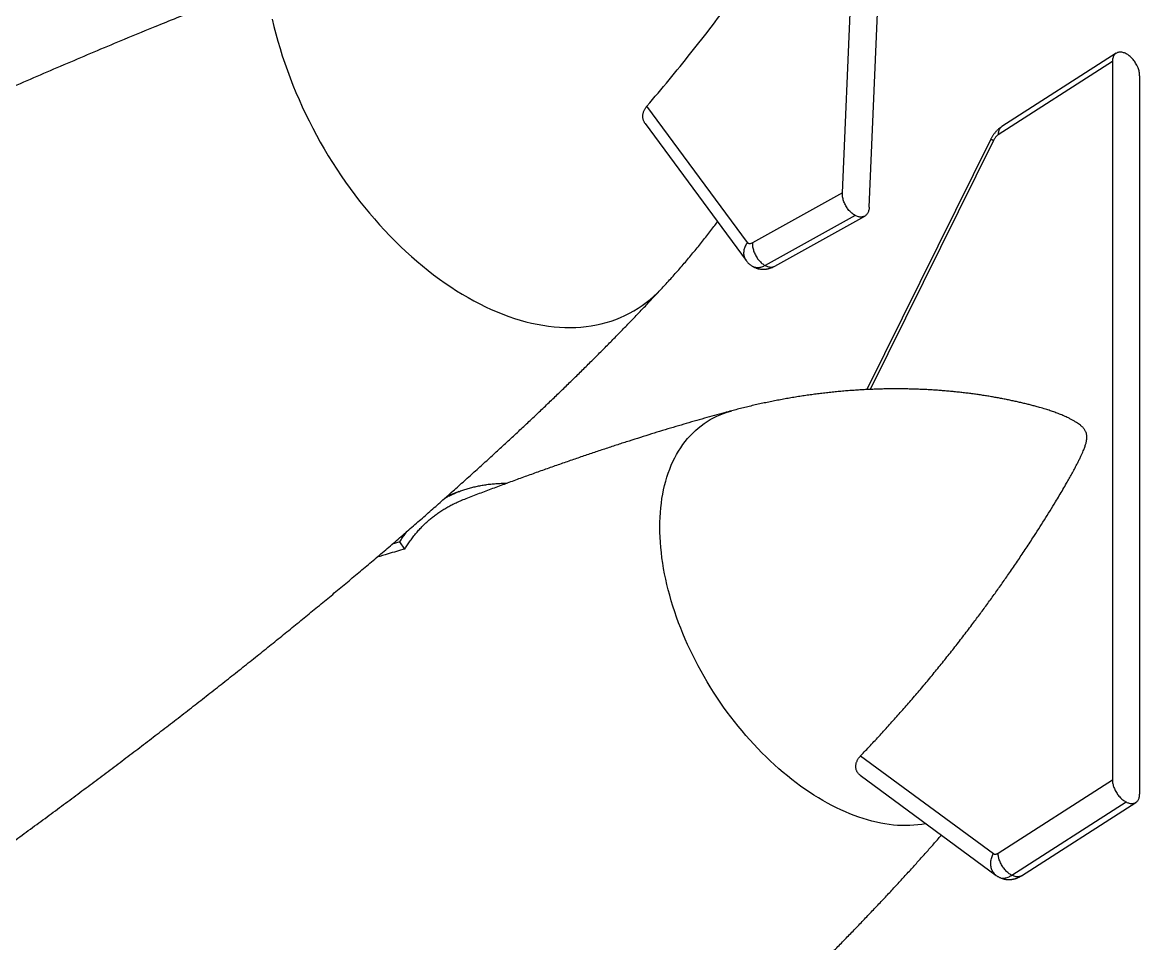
# Model space of a CAD drawing. Header units: millimetres. Extents: x 0 to 594, y 0 to 420.
# Drawn here: x 451.26 to 481.75, y 134.94 to 160.08 of the extents above; entities that cross this region are included whole.
import ezdxf

# ---------------------------------------------------------------- set-up
doc = ezdxf.new("R2010")
doc.units = ezdxf.units.MM

msp = doc.modelspace()

# ---------------------------------------------------------------- linework, layer by layer
at = {"color": 7, "linetype": 'Continuous', "lineweight": 25}
for p, q in [((473.638, 155.425), (474.495, 175.525)), ((474.37, 155.031), (475.226, 175.131)), ((481.111, 159.234), (477.991, 157.234)), ((481.009, 159.007), (477.889, 157.006)), ((481.009, 159.007), (481.009, 139.41)), ((481.752, 158.62), (481.752, 139.023)), ((471.046, 154.072), (468.305, 157.792)), ((468.254, 157.318), (471.009, 153.578)), ((477.687, 156.886), (474.305, 150.058)), ((477.764, 156.857), (474.398, 150.062)), ((473.638, 155.425), (471.183, 154.058)), ((473.986, 154.809), (471.531, 153.443)), ((471.791, 153.425), (474.247, 154.791)), ((461.56, 145.903), (461.352, 145.843)), ((461.697, 145.709), (461.56, 145.903)), ((474.137, 140.069), (477.764, 137.398)), ((474.124, 139.539), (477.839, 136.802)), ((477.889, 137.41), (481.009, 139.41)), ((478.261, 136.808), (481.38, 138.808)), ((478.53, 136.795), (481.65, 138.796))]:
    msp.add_line(p, q, dxfattribs=at)
at = {"color": 7, "linetype": 'Continuous', "lineweight": 25, "flags": 128}
for points in [[(458.076, 160.166), (458.123, 159.966), (458.175, 159.766), (458.23, 159.566), (458.289, 159.366), (458.352, 159.165), (458.419, 158.965), (458.49, 158.765), (458.564, 158.566), (458.642, 158.367), (458.723, 158.168), (458.808, 157.971), (458.897, 157.775), (458.989, 157.58), (459.084, 157.386), (459.183, 157.193), (459.284, 157.002), (459.389, 156.812), (459.497, 156.625), (459.608, 156.439), (459.722, 156.255), (459.839, 156.074), (459.959, 155.894), (460.081, 155.718), (460.206, 155.543), (460.333, 155.372), (460.463, 155.203), (460.595, 155.037), (460.73, 154.874), (460.866, 154.714), (461.005, 154.557), (461.145, 154.404), (461.288, 154.254), (461.432, 154.107), (461.578, 153.964), (461.725, 153.825), (461.874, 153.69), (462.025, 153.559), (462.176, 153.431), (462.329, 153.308), (462.483, 153.189), (462.638, 153.074), (462.793, 152.964), (462.95, 152.858), (463.107, 152.756), (463.264, 152.66), (463.422, 152.567), (463.58, 152.48), (463.739, 152.397), (463.898, 152.319), (464.056, 152.245), (464.214, 152.177), (464.373, 152.114), (464.531, 152.055), (464.688, 152.002), (464.845, 151.954), (465.001, 151.911), (465.156, 151.873), (465.311, 151.84), (465.464, 151.812), (465.617, 151.79), (465.768, 151.773), (465.918, 151.761), (466.067, 151.754), (466.214, 151.752), (466.359, 151.756), (466.503, 151.765), (466.645, 151.779), (466.785, 151.799), (466.923, 151.824), (467.059, 151.854), (467.193, 151.889), (467.324, 151.929), (467.454, 151.974), (467.58, 152.025), (467.704, 152.08), (467.826, 152.141), (467.945, 152.206), (468.061, 152.277), (468.174, 152.352), (468.284, 152.432), (468.391, 152.517), (468.495, 152.607), (468.596, 152.701), (468.694, 152.8), (468.72, 152.828)], [(481.38, 159.222), (481.358, 159.233), (481.336, 159.242), (481.313, 159.25), (481.291, 159.256), (481.27, 159.261), (481.249, 159.264), (481.228, 159.265), (481.208, 159.265), (481.188, 159.263), (481.169, 159.259), (481.151, 159.254), (481.134, 159.247), (481.118, 159.239), (481.102, 159.229), (481.088, 159.217), (481.075, 159.204), (481.062, 159.19), (481.051, 159.174), (481.042, 159.157), (481.033, 159.139), (481.026, 159.119), (481.02, 159.099), (481.015, 159.077), (481.012, 159.054), (481.009, 159.031), (481.009, 159.007)], [(481.752, 158.62), (481.751, 158.645), (481.749, 158.671), (481.746, 158.697), (481.741, 158.724), (481.735, 158.751), (481.728, 158.778), (481.719, 158.805), (481.709, 158.832), (481.698, 158.859), (481.686, 158.887), (481.673, 158.913), (481.659, 158.94), (481.643, 158.966), (481.627, 158.991), (481.61, 159.016), (481.591, 159.04), (481.573, 159.063), (481.553, 159.085), (481.533, 159.107), (481.512, 159.127), (481.491, 159.146), (481.469, 159.164), (481.447, 159.18), (481.425, 159.196), (481.403, 159.209), (481.38, 159.222)], [(477.991, 157.234), (477.982, 157.229), (477.968, 157.217), (477.955, 157.204), (477.943, 157.19), (477.932, 157.174), (477.922, 157.157), (477.913, 157.139), (477.906, 157.119), (477.9, 157.099), (477.895, 157.077), (477.892, 157.054), (477.89, 157.031), (477.889, 157.006)], [(477.687, 156.886), (477.688, 156.887), (477.69, 156.886), (477.694, 156.886), (477.699, 156.884), (477.706, 156.881), (477.715, 156.878), (477.725, 156.874), (477.736, 156.869), (477.749, 156.864), (477.764, 156.857)], [(477.889, 157.006), (477.875, 156.997), (477.861, 156.986), (477.847, 156.973), (477.834, 156.959), (477.82, 156.944), (477.808, 156.929), (477.796, 156.912), (477.784, 156.894), (477.774, 156.876), (477.764, 156.857)], [(473.986, 154.809), (473.964, 154.822), (473.942, 154.836), (473.921, 154.851), (473.899, 154.868), (473.878, 154.887), (473.858, 154.906), (473.838, 154.927), (473.818, 154.948), (473.8, 154.971), (473.782, 154.995), (473.765, 155.02), (473.748, 155.045), (473.733, 155.071), (473.719, 155.097), (473.705, 155.125), (473.693, 155.152), (473.682, 155.18), (473.672, 155.208), (473.663, 155.235), (473.656, 155.263), (473.65, 155.291), (473.645, 155.319), (473.641, 155.346), (473.639, 155.373), (473.638, 155.399), (473.638, 155.425)], [(474.37, 155.031), (474.368, 155.006), (474.365, 154.982), (474.361, 154.959), (474.355, 154.936), (474.348, 154.915), (474.34, 154.895), (474.33, 154.876), (474.32, 154.859), (474.308, 154.843), (474.295, 154.828), (474.281, 154.815), (474.266, 154.803), (474.25, 154.792), (474.233, 154.784), (474.216, 154.777), (474.197, 154.771), (474.178, 154.768), (474.158, 154.766), (474.138, 154.765), (474.117, 154.766), (474.096, 154.769), (474.074, 154.774), (474.052, 154.78), (474.03, 154.788), (474.008, 154.798), (473.986, 154.809)], [(471.046, 154.072), (471.029, 154.048), (471.013, 154.023), (470.999, 153.998), (470.987, 153.972), (470.976, 153.946), (470.966, 153.92), (470.958, 153.894), (470.952, 153.867), (470.948, 153.841), (470.945, 153.814), (470.944, 153.788), (470.944, 153.762), (470.947, 153.737), (470.951, 153.712), (470.956, 153.688), (470.964, 153.664), (470.973, 153.641), (470.983, 153.619), (470.995, 153.598), (471.009, 153.578)], [(471.183, 154.058), (471.168, 154.051), (471.153, 154.045), (471.138, 154.041), (471.124, 154.039), (471.111, 154.038), (471.098, 154.039), (471.085, 154.042), (471.074, 154.047), (471.064, 154.054), (471.054, 154.062), (471.046, 154.072)], [(471.183, 154.058), (471.182, 154.033), (471.183, 154.007), (471.185, 153.98), (471.189, 153.953), (471.194, 153.925), (471.2, 153.897), (471.208, 153.869), (471.216, 153.841), (471.226, 153.813), (471.237, 153.786), (471.249, 153.758), (471.263, 153.731), (471.277, 153.705), (471.293, 153.679), (471.309, 153.653), (471.326, 153.629), (471.344, 153.605), (471.363, 153.582), (471.382, 153.561), (471.402, 153.54), (471.423, 153.52), (471.444, 153.502), (471.465, 153.485), (471.487, 153.47), (471.508, 153.456), (471.531, 153.443)], [(471.531, 153.443), (471.506, 153.43), (471.481, 153.418), (471.456, 153.408), (471.432, 153.4), (471.408, 153.393), (471.385, 153.388), (471.361, 153.384), (471.339, 153.382), (471.316, 153.382), (471.295, 153.383), (471.274, 153.386), (471.253, 153.39), (471.234, 153.396), (471.215, 153.404), (471.202, 153.411)], [(471.531, 153.443), (471.553, 153.432), (471.575, 153.422), (471.597, 153.414), (471.619, 153.408), (471.64, 153.403), (471.661, 153.4), (471.682, 153.399), (471.702, 153.399), (471.722, 153.401), (471.741, 153.405), (471.76, 153.411), (471.777, 153.418), (471.791, 153.425)], [(475.92, 138.216), (475.907, 138.213), (475.803, 138.195), (475.697, 138.181), (475.59, 138.171), (475.482, 138.165), (475.371, 138.162), (475.26, 138.164), (475.147, 138.169), (475.033, 138.178), (474.917, 138.192), (474.801, 138.209), (474.684, 138.23), (474.566, 138.255), (474.446, 138.283), (474.327, 138.316), (474.206, 138.352), (474.085, 138.392), (473.963, 138.436), (473.841, 138.483), (473.719, 138.535), (473.596, 138.59), (473.474, 138.648), (473.351, 138.71), (473.228, 138.776), (473.105, 138.845), (472.983, 138.917), (472.86, 138.993), (472.738, 139.073), (472.617, 139.155), (472.496, 139.241), (472.375, 139.33), (472.255, 139.422), (472.136, 139.517), (472.018, 139.615), (471.901, 139.716), (471.784, 139.82), (471.669, 139.927), (471.555, 140.036), (471.442, 140.148), (471.33, 140.263), (471.22, 140.38), (471.111, 140.499), (471.004, 140.621), (470.899, 140.745), (470.795, 140.871), (470.693, 140.999), (470.592, 141.129), (470.494, 141.261), (470.397, 141.395), (470.303, 141.53), (470.21, 141.667), (470.12, 141.806), (470.032, 141.946), (469.946, 142.087), (469.863, 142.229), (469.782, 142.373), (469.703, 142.518), (469.627, 142.663), (469.554, 142.809), (469.483, 142.957), (469.415, 143.104), (469.349, 143.253), (469.286, 143.401), (469.226, 143.55), (469.169, 143.699), (469.115, 143.849), (469.063, 143.998), (469.015, 144.147), (468.969, 144.296), (468.927, 144.445), (468.887, 144.594), (468.851, 144.741), (468.817, 144.889), (468.787, 145.035), (468.76, 145.181), (468.736, 145.326), (468.715, 145.47), (468.698, 145.613), (468.683, 145.754), (468.672, 145.894), (468.664, 146.033), (468.659, 146.171), (468.658, 146.306), (468.659, 146.441), (468.664, 146.573), (468.672, 146.704), (468.683, 146.832), (468.698, 146.959), (468.715, 147.083), (468.736, 147.205), (468.76, 147.325), (468.787, 147.443), (468.817, 147.558), (468.851, 147.671), (468.887, 147.781), (468.927, 147.888), (468.969, 147.992), (469.015, 148.094), (469.063, 148.193), (469.115, 148.289), (469.169, 148.382), (469.226, 148.471), (469.286, 148.558), (469.349, 148.641), (469.415, 148.721), (469.483, 148.798), (469.554, 148.872), (469.627, 148.942), (469.703, 149.008), (469.782, 149.071), (469.863, 149.13), (469.946, 149.186), (470.032, 149.238), (470.12, 149.287), (470.21, 149.332), (470.303, 149.373), (470.397, 149.41), (470.494, 149.443), (470.592, 149.473), (470.621, 149.481)], [(481.009, 139.41), (481.009, 139.385), (481.012, 139.359), (481.015, 139.333), (481.02, 139.306), (481.026, 139.28), (481.033, 139.252), (481.042, 139.225), (481.051, 139.198), (481.062, 139.171), (481.075, 139.144), (481.088, 139.117), (481.102, 139.09), (481.118, 139.064), (481.134, 139.039), (481.151, 139.014), (481.169, 138.99), (481.188, 138.967), (481.208, 138.945), (481.228, 138.924), (481.249, 138.903), (481.27, 138.884), (481.291, 138.866), (481.313, 138.85), (481.336, 138.835), (481.358, 138.821), (481.38, 138.808)], [(481.38, 138.808), (481.403, 138.797), (481.425, 138.788), (481.447, 138.78), (481.469, 138.774), (481.491, 138.769), (481.512, 138.766), (481.533, 138.765), (481.553, 138.765), (481.573, 138.767), (481.591, 138.771), (481.61, 138.776), (481.627, 138.783), (481.643, 138.791), (481.659, 138.801), (481.673, 138.813), (481.686, 138.826), (481.698, 138.84), (481.709, 138.856), (481.719, 138.873), (481.728, 138.891), (481.735, 138.911), (481.741, 138.931), (481.746, 138.953), (481.749, 138.976), (481.751, 138.999), (481.752, 139.023)], [(477.839, 136.802), (477.822, 136.815), (477.803, 136.832), (477.786, 136.851), (477.769, 136.87), (477.755, 136.891), (477.741, 136.913), (477.729, 136.936), (477.718, 136.96), (477.709, 136.984), (477.702, 137.01), (477.696, 137.036), (477.691, 137.063), (477.688, 137.091), (477.687, 137.119), (477.688, 137.147), (477.69, 137.175), (477.694, 137.204), (477.699, 137.233), (477.706, 137.261), (477.715, 137.289), (477.725, 137.317), (477.736, 137.345), (477.749, 137.372), (477.764, 137.398)], [(477.764, 137.398), (477.774, 137.392), (477.784, 137.387), (477.796, 137.384), (477.808, 137.383), (477.82, 137.383), (477.834, 137.385), (477.847, 137.389), (477.861, 137.394), (477.875, 137.401), (477.889, 137.41)], [(478.261, 136.808), (478.238, 136.82), (478.216, 136.834), (478.194, 136.85), (478.172, 136.866), (478.15, 136.884), (478.129, 136.903), (478.108, 136.923), (478.088, 136.945), (478.068, 136.967), (478.05, 136.99), (478.031, 137.014), (478.014, 137.039), (477.998, 137.064), (477.982, 137.09), (477.968, 137.117), (477.955, 137.143), (477.943, 137.17), (477.932, 137.198), (477.922, 137.225), (477.913, 137.252), (477.906, 137.279), (477.9, 137.306), (477.895, 137.333), (477.892, 137.359), (477.89, 137.385), (477.889, 137.41)], [(477.915, 136.755), (477.92, 136.752), (477.939, 136.744), (477.958, 136.738), (477.978, 136.733), (477.999, 136.73), (478.021, 136.729), (478.043, 136.729), (478.066, 136.731), (478.089, 136.735), (478.113, 136.741), (478.137, 136.748), (478.161, 136.757), (478.186, 136.767), (478.211, 136.779), (478.236, 136.793), (478.261, 136.808)], [(478.53, 136.795), (478.523, 136.791), (478.507, 136.783), (478.49, 136.776), (478.472, 136.771), (478.453, 136.767), (478.433, 136.765), (478.413, 136.765), (478.392, 136.766), (478.371, 136.769), (478.35, 136.774), (478.328, 136.78), (478.305, 136.788), (478.283, 136.797), (478.261, 136.808)]]:
    msp.add_lwpolyline(points, dxfattribs=at)
at = {"color": 7, "linetype": 'Continuous', "lineweight": 25}
for points, knots in [([(468.305, 157.792), (468.508, 158.029), (468.709, 158.268), (469.109, 158.752), (469.307, 158.996), (469.701, 159.49), (469.896, 159.74), (470.283, 160.245), (470.475, 160.5), (470.856, 161.015), (471.045, 161.275), (471.326, 161.67), (471.419, 161.802), (471.605, 162.068), (471.697, 162.202), (471.881, 162.471), (471.972, 162.607), (472.108, 162.811), (472.154, 162.879), (472.221, 162.982), (472.244, 163.016), (472.289, 163.085), (472.312, 163.12), (472.379, 163.223), (472.423, 163.292), (472.512, 163.431), (472.557, 163.5), (472.644, 163.64), (472.688, 163.71), (472.775, 163.85), (472.818, 163.921), (472.86, 163.992)], [0, 0, 0, 0, 0.125, 0.125, 0.25, 0.25, 0.375, 0.375, 0.5, 0.5, 0.625, 0.625, 0.6875, 0.6875, 0.75, 0.75, 0.8125, 0.8125, 0.84375, 0.84375, 0.859375, 0.859375, 0.875, 0.875, 0.90625, 0.90625, 0.9375, 0.9375, 0.96875, 0.96875, 1, 1, 1, 1]), ([(438.109, 152.178), (438.306, 152.278), (438.839, 152.551), (439.713, 152.992), (440.662, 153.466), (441.547, 153.905), (442.367, 154.308), (443.189, 154.708), (444.015, 155.107), (444.844, 155.503), (445.677, 155.898), (446.513, 156.29), (447.352, 156.679), (448.195, 157.066), (448.998, 157.431), (449.761, 157.773), (450.483, 158.093), (451.208, 158.412), (451.937, 158.727), (452.668, 159.041), (453.402, 159.352), (454.141, 159.66), (454.834, 159.945), (455.48, 160.207), (456.081, 160.447), (456.684, 160.685), (457.289, 160.921), (457.695, 161.076), (457.898, 161.154)], [0, 0, 0, 0, 0.031374, 0.084801, 0.138227, 0.180963, 0.2237, 0.266437, 0.309174, 0.351911, 0.39467, 0.437431, 0.480192, 0.522953, 0.565712, 0.601872, 0.638032, 0.674193, 0.710353, 0.746513, 0.782675, 0.818837, 0.854998, 0.883998, 0.912999, 0.942, 0.971, 1, 1, 1, 1]), ([(468.254, 157.318), (468.25, 157.324), (468.239, 157.339), (468.225, 157.365), (468.211, 157.395), (468.202, 157.428), (468.195, 157.461), (468.192, 157.495), (468.192, 157.53), (468.196, 157.565), (468.203, 157.601), (468.213, 157.636), (468.227, 157.67), (468.244, 157.705), (468.263, 157.737), (468.283, 157.766), (468.298, 157.783), (468.305, 157.792)], [0, 0, 0, 0, 0.0465977, 0.1151576, 0.1837175, 0.2542685, 0.3248194, 0.3933957, 0.461972, 0.5325348, 0.6030978, 0.6717802, 0.7404629, 0.8111238, 0.881785, 0.9407439, 1, 1, 1, 1]), ([(477.991, 157.234), (477.983, 157.229), (477.967, 157.219), (477.942, 157.201), (477.916, 157.18), (477.89, 157.158), (477.865, 157.134), (477.841, 157.11), (477.818, 157.084), (477.796, 157.057), (477.775, 157.03), (477.755, 157.001), (477.735, 156.972), (477.717, 156.942), (477.701, 156.914), (477.692, 156.895), (477.687, 156.886)], [0, 0, 0, 0, 0.056637, 0.128496, 0.200836, 0.273869, 0.347444, 0.421394, 0.495523, 0.56967, 0.643743, 0.717694, 0.791523, 0.865268, 0.938994, 1, 1, 1, 1]), ([(468.72, 152.828), (468.757, 152.867), (468.835, 152.952), (468.955, 153.084), (469.079, 153.223), (469.202, 153.363), (469.323, 153.503), (469.443, 153.644), (469.561, 153.786), (469.678, 153.928), (469.794, 154.071), (469.908, 154.215), (470.021, 154.359), (470.129, 154.499), (470.198, 154.591), (470.231, 154.634)], [0, 0, 0, 0, 0.067656, 0.146516, 0.225289, 0.303973, 0.382563, 0.461058, 0.539455, 0.617749, 0.695938, 0.774019, 0.851987, 0.92984, 1, 1, 1, 1]), ([(471.009, 153.578), (471.015, 153.571), (471.027, 153.555), (471.047, 153.532), (471.068, 153.509), (471.091, 153.488), (471.114, 153.468), (471.139, 153.45), (471.164, 153.433), (471.185, 153.42), (471.198, 153.413), (471.202, 153.411)], [0, 0, 0, 0, 0.111997, 0.233221, 0.353807, 0.473688, 0.592926, 0.711581, 0.829711, 0.947372, 1, 1, 1, 1]), ([(471.202, 153.411), (471.207, 153.408), (471.22, 153.401), (471.244, 153.39), (471.272, 153.379), (471.3, 153.369), (471.329, 153.36), (471.358, 153.353), (471.387, 153.348), (471.417, 153.344), (471.447, 153.342), (471.476, 153.341), (471.506, 153.342), (471.536, 153.344), (471.566, 153.347), (471.596, 153.352), (471.625, 153.359), (471.655, 153.367), (471.684, 153.376), (471.713, 153.387), (471.742, 153.399), (471.768, 153.412), (471.784, 153.421), (471.791, 153.425)], [0, 0, 0, 0, 0.026962, 0.075733, 0.124371, 0.172899, 0.221342, 0.269727, 0.318078, 0.366426, 0.414801, 0.463236, 0.511767, 0.560434, 0.609279, 0.658349, 0.707695, 0.75737, 0.80743, 0.857933, 0.908934, 0.960484, 1, 1, 1, 1]), ([(424.668, 121.002), (424.812, 121.083), (425.157, 121.276), (425.702, 121.583), (426.301, 121.923), (426.9, 122.264), (427.497, 122.606), (428.093, 122.949), (428.687, 123.293), (429.28, 123.638), (429.872, 123.984), (430.461, 124.331), (431.049, 124.678), (431.635, 125.027), (432.219, 125.376), (432.801, 125.725), (433.381, 126.075), (433.958, 126.426), (434.534, 126.777), (435.106, 127.128), (435.677, 127.48), (436.244, 127.832), (436.809, 128.184), (437.372, 128.537), (437.931, 128.889), (438.488, 129.242), (439.041, 129.594), (439.592, 129.946), (440.139, 130.298), (440.683, 130.65), (441.224, 131.002), (441.761, 131.354), (442.295, 131.705), (442.826, 132.055), (443.353, 132.405), (443.876, 132.755), (444.395, 133.104), (444.911, 133.452), (445.423, 133.8), (445.931, 134.147), (446.435, 134.493), (446.935, 134.839), (447.431, 135.183), (447.923, 135.527), (448.411, 135.869), (448.894, 136.211), (449.374, 136.551), (449.849, 136.89), (450.319, 137.228), (450.785, 137.565), (451.247, 137.901), (451.704, 138.235), (452.157, 138.568), (452.605, 138.9), (453.049, 139.23), (453.488, 139.558), (453.922, 139.885), (454.352, 140.211), (454.776, 140.535), (455.196, 140.857), (455.612, 141.177), (456.022, 141.496), (456.428, 141.813), (456.829, 142.129), (457.225, 142.442), (457.616, 142.754), (458.003, 143.064), (458.384, 143.372), (458.761, 143.677), (459.132, 143.981), (459.499, 144.283), (459.861, 144.583), (460.217, 144.881), (460.569, 145.177), (460.916, 145.471), (461.258, 145.762), (461.595, 146.051), (461.927, 146.339), (462.255, 146.624), (462.577, 146.907), (462.894, 147.187), (463.207, 147.465), (463.514, 147.742), (463.817, 148.015), (464.115, 148.287), (464.408, 148.556), (464.696, 148.823), (464.979, 149.087), (465.257, 149.349), (465.531, 149.609), (465.8, 149.866), (466.064, 150.121), (466.323, 150.374), (466.578, 150.624), (466.828, 150.872), (467.074, 151.117), (467.314, 151.36), (467.55, 151.601), (467.782, 151.839), (468.009, 152.074), (468.232, 152.308), (468.45, 152.538), (468.612, 152.712), (468.702, 152.808), (468.72, 152.828)], [0, 0, 0, 0, 0.009133, 0.021826, 0.034513, 0.047192, 0.059862, 0.072521, 0.085166, 0.097795, 0.110407, 0.123, 0.13557, 0.148118, 0.16064, 0.173135, 0.185601, 0.198035, 0.210437, 0.222804, 0.235134, 0.247425, 0.259677, 0.271886, 0.284051, 0.29617, 0.308242, 0.320265, 0.332237, 0.344156, 0.356022, 0.367831, 0.379583, 0.391276, 0.402909, 0.41448, 0.425987, 0.437429, 0.448805, 0.460114, 0.471353, 0.482521, 0.493618, 0.504642, 0.515591, 0.526465, 0.537263, 0.547982, 0.558623, 0.569183, 0.579663, 0.59006, 0.600375, 0.610605, 0.62075, 0.63081, 0.640783, 0.650668, 0.660466, 0.670174, 0.679793, 0.689321, 0.698759, 0.708105, 0.717359, 0.72652, 0.735588, 0.744563, 0.753443, 0.762229, 0.770921, 0.779517, 0.788018, 0.796423, 0.804732, 0.812946, 0.821063, 0.829083, 0.837008, 0.844835, 0.852566, 0.860201, 0.867739, 0.875181, 0.882526, 0.889775, 0.896928, 0.903985, 0.910946, 0.917811, 0.924581, 0.931257, 0.937837, 0.944323, 0.950715, 0.957014, 0.963219, 0.969331, 0.975351, 0.981279, 0.987116, 0.992862, 0.998517, 1, 1, 1, 1]), ([(478.897, 149.606), (478.862, 149.615), (478.791, 149.634), (478.68, 149.662), (478.564, 149.69), (478.447, 149.717), (478.327, 149.743), (478.206, 149.769), (478.083, 149.794), (477.958, 149.818), (477.832, 149.841), (477.704, 149.864), (477.574, 149.885), (477.442, 149.906), (477.309, 149.925), (477.175, 149.944), (477.039, 149.961), (476.902, 149.977), (476.763, 149.992), (476.623, 150.007), (476.482, 150.019), (476.339, 150.031), (476.195, 150.041), (476.05, 150.051), (475.904, 150.058), (475.756, 150.065), (475.608, 150.07), (475.458, 150.074), (475.308, 150.077), (475.157, 150.078), (475.004, 150.077), (474.851, 150.076), (474.697, 150.073), (474.543, 150.068), (474.387, 150.062), (474.231, 150.055), (474.074, 150.046), (473.917, 150.035), (473.759, 150.023), (473.6, 150.01), (473.441, 149.995), (473.282, 149.978), (473.122, 149.96), (472.961, 149.94), (472.801, 149.919), (472.639, 149.896), (472.478, 149.872), (472.316, 149.846), (472.155, 149.818), (471.992, 149.789), (471.83, 149.759), (471.668, 149.726), (471.505, 149.693), (471.343, 149.657), (471.18, 149.62), (471.017, 149.582), (470.855, 149.541), (470.723, 149.508), (470.645, 149.487), (470.621, 149.48)], [0, 0, 0, 0, 0.014228, 0.02984, 0.045575, 0.061431, 0.077405, 0.093494, 0.109695, 0.126007, 0.142426, 0.158949, 0.175575, 0.1923, 0.209122, 0.226038, 0.243045, 0.260141, 0.277323, 0.294588, 0.311935, 0.32936, 0.346862, 0.364436, 0.382083, 0.399798, 0.417579, 0.435426, 0.453334, 0.471302, 0.489328, 0.50741, 0.525546, 0.543734, 0.561972, 0.580258, 0.59859, 0.616968, 0.635388, 0.653849, 0.67235, 0.690889, 0.709465, 0.728076, 0.746721, 0.765399, 0.784107, 0.802846, 0.821613, 0.840407, 0.859228, 0.878074, 0.896944, 0.915837, 0.934752, 0.953688, 0.972644, 0.991619, 1, 1, 1, 1]), ([(470.621, 149.48), (470.553, 149.462), (470.396, 149.42), (470.146, 149.352), (469.871, 149.275), (469.591, 149.195), (469.306, 149.113), (469.017, 149.027), (468.724, 148.939), (468.425, 148.847), (468.123, 148.752), (467.816, 148.655), (467.504, 148.554), (467.188, 148.45), (466.867, 148.344), (466.541, 148.234), (466.211, 148.12), (465.876, 148.004), (465.537, 147.884), (465.193, 147.761), (464.844, 147.635), (464.491, 147.505), (464.133, 147.372), (463.77, 147.236), (463.471, 147.122), (463.293, 147.053), (463.236, 147.032)], [0, 0, 0, 0, 0.0266743, 0.0626095, 0.0992077, 0.1364739, 0.1744128, 0.2130293, 0.2523277, 0.2923123, 0.3329872, 0.3743563, 0.4164232, 0.4591915, 0.5026643, 0.5468447, 0.5917355, 0.6373392, 0.6836582, 0.7306944, 0.7784498, 0.8269259, 0.876124, 0.9260451, 0.9766901, 1, 1, 1, 1]), ([(474.137, 140.069), (474.225, 140.162), (474.402, 140.347), (474.666, 140.63), (474.927, 140.917), (475.188, 141.208), (475.446, 141.503), (475.703, 141.802), (475.958, 142.105), (476.211, 142.412), (476.462, 142.723), (476.711, 143.037), (476.957, 143.355), (477.189, 143.659), (477.404, 143.948), (477.605, 144.222), (477.805, 144.498), (478.002, 144.776), (478.206, 145.068), (478.415, 145.373), (478.629, 145.692), (478.823, 145.987), (478.997, 146.257), (479.153, 146.503), (479.307, 146.75), (479.442, 146.971), (479.559, 147.165), (479.658, 147.333), (479.748, 147.488), (479.829, 147.63), (479.901, 147.759), (479.971, 147.888), (480.032, 148.004), (480.084, 148.106), (480.127, 148.193), (480.166, 148.275), (480.199, 148.35), (480.224, 148.411), (480.245, 148.464), (480.262, 148.511), (480.276, 148.555), (480.288, 148.599), (480.298, 148.64), (480.306, 148.681), (480.31, 148.722), (480.312, 148.76), (480.311, 148.797), (480.306, 148.831), (480.298, 148.867), (480.285, 148.902), (480.269, 148.936), (480.249, 148.968), (480.225, 148.999), (480.198, 149.029), (480.167, 149.059), (480.129, 149.091), (480.084, 149.125), (480.025, 149.165), (479.958, 149.205), (479.883, 149.246), (479.793, 149.291), (479.686, 149.34), (479.562, 149.391), (479.437, 149.439), (479.31, 149.483), (479.172, 149.528), (479.034, 149.57), (478.938, 149.595), (478.897, 149.606)], [0, 0, 0, 0, 0.029479, 0.058962, 0.088445, 0.117924, 0.147404, 0.176887, 0.20637, 0.23585, 0.265329, 0.294813, 0.324296, 0.353776, 0.378408, 0.403044, 0.427681, 0.452316, 0.476948, 0.504455, 0.531964, 0.55947, 0.580158, 0.600848, 0.621538, 0.642225, 0.65605, 0.669876, 0.683701, 0.694099, 0.7045, 0.714899, 0.725296, 0.732215, 0.739134, 0.746051, 0.75131, 0.756567, 0.760115, 0.763664, 0.767209, 0.7704, 0.77359, 0.77686, 0.780128, 0.78333, 0.786531, 0.789863, 0.793196, 0.797441, 0.80169, 0.806039, 0.81039, 0.815782, 0.821178, 0.826573, 0.834739, 0.842906, 0.853929, 0.864954, 0.875978, 0.89321, 0.910446, 0.927684, 0.944922, 0.962157, 0.983684, 1, 1, 1, 1]), ([(462.797, 147.102), (462.825, 147.117), (462.892, 147.153), (463, 147.204), (463.122, 147.256), (463.245, 147.303), (463.367, 147.344), (463.489, 147.379), (463.614, 147.41), (463.74, 147.437), (463.871, 147.46), (464.007, 147.479), (464.147, 147.492), (464.29, 147.501), (464.403, 147.505), (464.47, 147.504), (464.488, 147.504)], [0, 0, 0, 0, 0.056403, 0.134521, 0.212639, 0.290756, 0.36441, 0.438064, 0.511718, 0.585372, 0.659027, 0.737144, 0.815262, 0.89338, 0.971497, 1, 1, 1, 1]), ([(461.697, 145.709), (461.721, 145.748), (461.769, 145.825), (461.845, 145.936), (461.924, 146.042), (462.007, 146.145), (462.094, 146.244), (462.181, 146.336), (462.271, 146.423), (462.361, 146.504), (462.454, 146.581), (462.55, 146.655), (462.65, 146.725), (462.756, 146.793), (462.866, 146.858), (462.979, 146.918), (463.095, 146.973), (463.188, 147.013), (463.244, 147.034), (463.259, 147.04)], [0, 0, 0, 0, 0.062167, 0.124333, 0.1865, 0.248667, 0.310833, 0.373, 0.431615, 0.490229, 0.548843, 0.607458, 0.666072, 0.728239, 0.790406, 0.852572, 0.914739, 0.976906, 1, 1, 1, 1]), ([(463.169, 147.274), (463.147, 147.265), (463.106, 147.249), (463.046, 147.226), (462.99, 147.205), (462.939, 147.185), (462.894, 147.168), (462.866, 147.157), (462.854, 147.152)], [0, 0, 0, 0, 0.203897, 0.394152, 0.570704, 0.733496, 0.882477, 1, 1, 1, 1]), ([(461.56, 145.903), (461.585, 145.942), (461.634, 146.021), (461.699, 146.116), (461.74, 146.17), (461.753, 146.188)], [0, 0, 0, 0, 0.402524, 0.805049, 1, 1, 1, 1]), ([(461.697, 145.709), (461.544, 145.666), (461.288, 145.592), (461.035, 145.516), (460.933, 145.485)], [0, 0, 0, 0, 0.599366, 1, 1, 1, 1]), ([(474.124, 139.539), (474.121, 139.541), (474.109, 139.55), (474.09, 139.567), (474.069, 139.59), (474.05, 139.614), (474.035, 139.641), (474.023, 139.668), (474.013, 139.698), (474.007, 139.728), (474.004, 139.759), (474.004, 139.791), (474.007, 139.823), (474.013, 139.857), (474.023, 139.89), (474.037, 139.924), (474.053, 139.956), (474.071, 139.987), (474.09, 140.015), (474.112, 140.043), (474.129, 140.061), (474.137, 140.069)], [0, 0, 0, 0, 0.018687, 0.072866, 0.127047, 0.179651, 0.232257, 0.286322, 0.34039, 0.394289, 0.44819, 0.503486, 0.558784, 0.615917, 0.673052, 0.731636, 0.790221, 0.842182, 0.894144, 0.947072, 1, 1, 1, 1]), ([(463.65, 125.902), (463.731, 125.97), (463.948, 126.149), (464.297, 126.44), (464.695, 126.773), (465.088, 127.105), (465.477, 127.435), (465.86, 127.762), (466.239, 128.088), (466.612, 128.411), (466.981, 128.732), (467.344, 129.051), (467.703, 129.367), (468.056, 129.681), (468.405, 129.993), (468.748, 130.302), (469.086, 130.608), (469.419, 130.913), (469.747, 131.214), (470.07, 131.513), (470.388, 131.81), (470.7, 132.103), (471.008, 132.395), (471.31, 132.683), (471.608, 132.969), (471.9, 133.252), (472.187, 133.532), (472.469, 133.81), (472.746, 134.085), (473.018, 134.356), (473.285, 134.626), (473.547, 134.892), (473.804, 135.155), (474.056, 135.416), (474.303, 135.674), (474.545, 135.929), (474.783, 136.181), (475.015, 136.43), (475.242, 136.676), (475.465, 136.919), (475.683, 137.16), (475.896, 137.397), (476.105, 137.632), (476.253, 137.8), (476.332, 137.891), (476.344, 137.904)], [0, 0, 0, 0, 0.018269, 0.048376, 0.078194, 0.10772, 0.136951, 0.165884, 0.194517, 0.222846, 0.25087, 0.278586, 0.305993, 0.333088, 0.359869, 0.386336, 0.412485, 0.438317, 0.463829, 0.489021, 0.513892, 0.538441, 0.562667, 0.58657, 0.61015, 0.633405, 0.656337, 0.678944, 0.701228, 0.723187, 0.744824, 0.766138, 0.78713, 0.8078, 0.82815, 0.84818, 0.867892, 0.887286, 0.906364, 0.925128, 0.943578, 0.961717, 0.979545, 0.997066, 1, 1, 1, 1]), ([(477.839, 136.802), (477.847, 136.797), (477.863, 136.785), (477.888, 136.77), (477.905, 136.76), (477.915, 136.755), (477.915, 136.755)], [0, 0, 0, 0, 0.318726, 0.657744, 0.995557, 1, 1, 1, 1]), ([(477.915, 136.755), (477.924, 136.751), (477.941, 136.742), (477.969, 136.73), (477.997, 136.72), (478.026, 136.711), (478.055, 136.704), (478.084, 136.698), (478.113, 136.694), (478.143, 136.691), (478.173, 136.69), (478.203, 136.69), (478.232, 136.692), (478.262, 136.695), (478.292, 136.7), (478.321, 136.706), (478.35, 136.713), (478.379, 136.722), (478.408, 136.733), (478.437, 136.745), (478.465, 136.758), (478.493, 136.773), (478.515, 136.786), (478.527, 136.793), (478.53, 136.795)], [0, 0, 0, 0, 0.045736, 0.091945, 0.138033, 0.184023, 0.229939, 0.275805, 0.321647, 0.367494, 0.413375, 0.459324, 0.505377, 0.551572, 0.597953, 0.644567, 0.691466, 0.738703, 0.786336, 0.834423, 0.88302, 0.932176, 0.981929, 1, 1, 1, 1])]:
    msp.add_open_spline(points, degree=3, knots=knots, dxfattribs=at)

doc.saveas('drawing.dxf')
